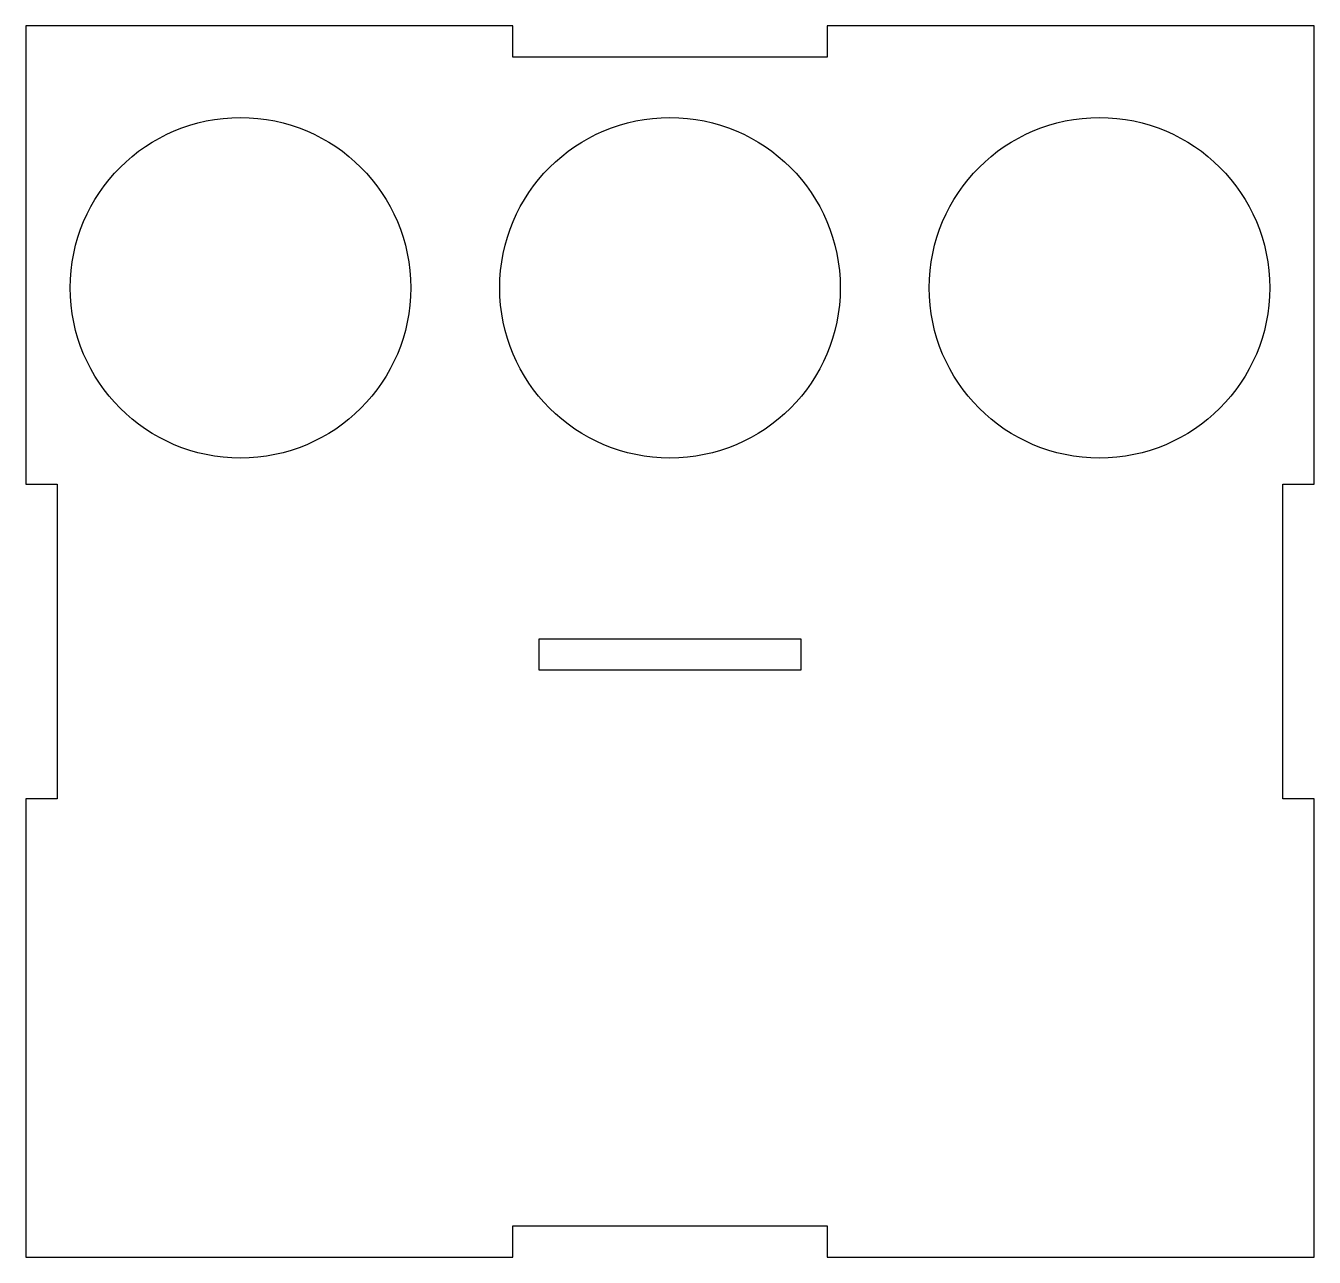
# Model space of a CAD drawing. Header units: millimetres. Extents: x 0 to 246, y 0 to 235.
import ezdxf

# ---------------------------------------------------------------- set-up
doc = ezdxf.new("R2010")
doc.units = ezdxf.units.MM

msp = doc.modelspace()

# ---------------------------------------------------------------- linework, layer by layer
for points in [[(153, 6), (153, 0), (246, 0), (246, 87.5), (240, 87.5), (240, 147.5), (246, 147.5), (246, 235), (153, 235), (153, 229), (93, 229), (93, 235), (0, 235), (0, 147.5), (6, 147.5), (6, 87.5), (0, 87.5), (0, 0), (93, 0), (93, 6)], [(98, 118), (148, 118), (148, 112), (98, 112)]]:
    msp.add_lwpolyline(points, close=True)
for centre in [(41, 185), (123, 185), (205, 185)]:
    msp.add_circle(centre, 32.5)

doc.saveas('drawing.dxf')
